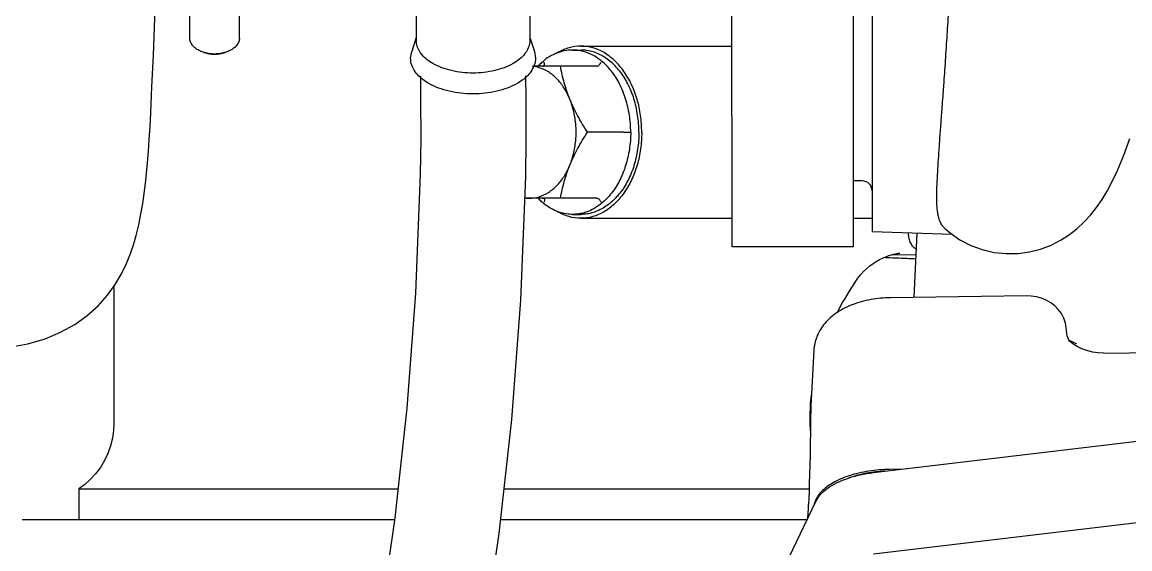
# Model space of a CAD drawing. Header units: millimetres. Extents: x 156850 to 204135, y 56350 to 74150.
# Drawn here: x 175018.2 to 175159.7, y 60633.3 to 60700.6 of the extents above; entities that cross this region are included whole.
import ezdxf

# ---------------------------------------------------------------- set-up
doc = ezdxf.new("R2010")
doc.units = ezdxf.units.MM
doc.header["$LTSCALE"] = 150
doc.layers.add('-----33 Equipment', color=5, linetype='Continuous')

# ---------------------------------------------------------------- blocks, each defined once
blk = doc.blocks.new('X-2F-PLAN$0$A$C73FA2420')
at = {"color": 0, "linetype": 'Continuous'}
for p, q in [((882.73, 620.12), (882.73, 572.53)), ((886.67, 612.87), (882.73, 612.87)), ((886.67, 612.87), (886.67, 572.09)), ((912.52, 608.42), (894.99, 608.42)), ((944.27, 598.71), (951.89, 598.71)), ((944.27, 592.36), (951.89, 592.36)), ((941.7, 570.48), (942.56, 570.34)), ((944.34, 569.75), (942.56, 570.34)), ((957.22, 569.75), (943.95, 569.75)), ((882.73, 558.95), (882.73, 519.81)), ((886.67, 558.52), (886.67, 519.54)), ((923.8, 546.69), (923.8, 555.87)), ((944.34, 555.25), (942.56, 554.66)), ((957.22, 555.25), (943.95, 555.25)), ((940.67, 546.69), (940.67, 554.88)), ((942.56, 554.66), (941.7, 554.52)), ((921.73, 549.78), (921.73, 548.72)), ((942.73, 549.78), (942.73, 548.72)), ((921.23, 548.72), (921.23, 529.4)), ((932.23, 543.25), (932.23, 547.88)), ((943.23, 548.72), (943.23, 529.4)), ((917.59, 529.4), (919.09, 529.4)), ((917.59, 513.9), (917.59, 529.4)), ((919.09, 529.4), (958.18, 529.41)), ((867.85, 526.91), (885.04, 518.7)), ((882.95, 519.71), (884.1, 519.64)), ((884.1, 519.64), (884.73, 519.61)), ((894.99, 519.42), (895.69, 519.42)), ((896.93, 519.32), (896.91, 519.32)), ((896.96, 519.32), (896.93, 519.32)), ((897.21, 519.32), (896.96, 519.32)), ((904.37, 518.94), (897.21, 519.32)), ((909.17, 515.98), (910.47, 515.27)), ((919.09, 513.9), (917.59, 513.9)), ((958.18, 513.91), (919.09, 513.9)), ((921.23, 513.9), (921.23, 511.51)), ((926.01, 512.75), (926.01, 513.9)), ((878.35, 511.3), (882.46, 476.91)), ((888.75, 511.3), (892.85, 476.91)), ((919.55, 511.51), (919.19, 501.26)), ((924.76, 511.51), (919.55, 511.51)), ((938.48, 511.51), (924.76, 511.51)), ((1134.61, 511.48), (938.48, 511.51)), ((889.18, 507.7), (889.16, 509.21)), ((911.31, 491.75), (911.07, 509.16)), ((916.55, 509.09), (916.63, 505.89)), ((905.2, 485.83), (905.54, 486.26)), ((905.51, 486.23), (905.54, 486.25)), ((905.52, 486.11), (905.62, 486.31)), ((905.54, 486.25), (905.67, 486.34)), ((906.56, 486.62), (907.23, 486.69)), ((919.16, 486.25), (919.16, 486.25)), ((904.01, 481.93), (904.28, 461.21)), ((925.78, 480.88), (925.76, 480.89))]:
    blk.add_line(p, q, dxfattribs=at)
for points in [[(904.75, 621.73), (905.21, 619.38), (905.85, 617.2), (906.67, 615.21), (907.66, 613.4), (908.8, 611.8), (910.06, 610.4), (911.41, 609.21), (912.79, 608.23), (914.15, 607.43), (915.47, 606.8), (916.74, 606.29), (917.96, 605.87), (919.03, 605.56)], [(926.86, 569.25), (911.68, 569.86), (896.98, 570.97), (882.95, 572.5), (869.62, 574.43), (856.99, 576.74), (845.09, 579.4), (833.92, 582.4), (823.61, 585.7), (814.28, 589.24), (806, 592.92), (798.73, 596.71), (792.35, 600.6), (786.76, 604.61), (781.89, 608.72), (777.74, 612.89), (774.3, 617.09), (771.48, 621.32), (769.21, 625.62), (767.45, 630.02), (766.2, 634.53), (765.44, 639.06)], [(752.03, 637.5), (752.88, 632.27), (754.23, 627.07), (756.07, 621.97), (758.44, 616.97), (761.35, 612.07), (764.85, 607.23), (769, 602.47), (773.85, 597.79), (779.39, 593.24), (785.62, 588.88), (792.59, 584.68), (800.42, 580.62), (809.24, 576.71), (819.09, 572.98), (829.92, 569.5), (841.59, 566.35), (853.99, 563.57), (867.11, 561.16), (880.97, 559.14), (895.53, 557.54), (910.78, 556.39), (926.56, 555.75)], [(894.99, 608.42), (894.14, 608.46), (893.14, 608.59), (892.15, 608.83), (891.2, 609.17), (890.28, 609.6), (889.41, 610.12), (888.6, 610.73), (887.86, 611.41), (887.18, 612.17), (886.67, 612.87)], [(919.03, 605.56), (920.42, 605.22), (921.8, 604.94), (923.11, 604.71), (924.4, 604.53), (925.68, 604.37), (926.98, 604.23), (928.34, 604.11), (929.78, 603.99), (931.32, 603.88), (932.98, 603.78), (934.71, 603.69)], [(934.71, 603.69), (938.03, 603.53), (942.08, 603.35), (946.82, 603.17), (952.26, 602.99), (958.27, 602.81)], [(939.39, 569.23), (936.5, 569.2), (931.37, 569.19), (926.86, 569.25)], [(926.56, 555.75), (931.23, 555.69), (936.52, 555.7), (939.43, 555.73)], [(896.92, 519.32), (895.55, 519.35), (893.96, 519.37), (892.46, 519.4), (891.03, 519.43), (889.71, 519.46), (888.48, 519.49), (887.36, 519.52), (886.35, 519.55), (885.47, 519.58), (884.73, 519.61)], [(894.06, 519.37), (894.14, 519.38), (894.99, 519.42)], [(895.69, 519.42), (897.57, 519.36), (898.7, 519.24)], [(910.47, 515.27), (910.92, 514.99), (911.93, 514.37), (912.99, 513.71), (913.19, 513.58)], [(913.19, 513.58), (913.57, 513.32), (914.03, 512.96), (914.44, 512.59), (914.82, 512.19), (915.16, 511.79), (915.47, 511.38), (915.73, 510.97), (915.96, 510.55), (916.16, 510.14), (916.33, 509.74), (916.47, 509.36), (916.57, 509.03), (916.64, 508.76), (916.69, 508.53), (916.73, 508.34), (916.75, 508.18), (916.77, 508.08), (916.78, 508.02), (916.78, 507.98), (916.78, 507.97)], [(919.35, 505.76), (912.06, 506.12), (911.11, 506.16)], [(919.98, 502.24), (919.38, 501.52), (918.5, 500.27), (917.78, 498.89), (917.24, 497.42), (916.88, 495.9), (916.72, 494.37), (916.74, 492.85), (916.94, 491.38), (917.3, 489.96), (917.81, 488.61), (918.47, 487.32), (919.16, 486.25)], [(907.23, 486.69), (907.85, 486.8), (908.47, 487), (909.05, 487.31), (909.59, 487.7), (910.06, 488.16), (910.45, 488.67), (910.77, 489.24), (911.01, 489.84), (911.18, 490.48), (911.28, 491.15), (911.31, 491.75)], [(904.01, 481.93), (904.03, 482.59), (904.14, 483.35), (904.33, 484.06), (904.57, 484.71), (904.87, 485.3), (905.2, 485.83)], [(905.21, 485.32), (905.33, 485.66), (905.52, 486.11)], [(905.67, 486.34), (905.9, 486.46), (906.23, 486.57), (906.55, 486.62)], [(919.16, 486.25), (919.87, 485.34), (920.72, 484.42), (921.63, 483.58), (922.6, 482.81), (923.62, 482.11), (924.7, 481.46), (925.76, 480.89)], [(925.76, 480.89), (927.35, 480.13), (929.28, 479.34), (931.43, 478.55)]]:
    blk.add_lwpolyline(points, dxfattribs=at)
blk.add_arc((924.76, 512.75), 1.25, 270.7922, 359.9925, dxfattribs=at)
for points, start_tangent, end_tangent in [([(942.54, 597.22), (942.59, 597.34), (942.74, 597.64), (942.91, 597.91), (943.11, 598.15), (943.32, 598.34), (943.55, 598.5), (943.78, 598.62), (944.03, 598.68), (944.27, 598.71)], (0.375892, 0.926663), (1, -0.000001)), ([(942.17, 595.53), (942.18, 595.87), (942.22, 596.21), (942.29, 596.53), (942.39, 596.84), (942.44, 596.98)], (-0.000047, 1), (0.375867, 0.926673)), ([(942.22, 595.53), (942.24, 595.92), (942.28, 596.29), (942.36, 596.66), (942.46, 597.01), (942.54, 597.22)], (-0.000047, 1), (0.375892, 0.926663)), ([(942.44, 594.09), (942.39, 594.22), (942.29, 594.53), (942.22, 594.86), (942.18, 595.19), (942.17, 595.53)], (-0.375866, 0.926674), (-0.000047, 1)), ([(942.54, 593.84), (942.46, 594.06), (942.36, 594.41), (942.28, 594.77), (942.24, 595.15), (942.22, 595.53)], (-0.375891, 0.926664), (-0.000047, 1)), ([(944.27, 592.36), (944.03, 592.38), (943.78, 592.45), (943.55, 592.56), (943.32, 592.72), (943.11, 592.92), (942.91, 593.16), (942.74, 593.43), (942.59, 593.73), (942.54, 593.84)], (-1, 0.000001), (-0.375891, 0.926664)), ([(939.35, 555.64), (938.46, 556.86), (937.47, 559.45), (937.12, 562.5), (937.47, 565.56), (938.46, 568.15), (939.3, 569.31)], (-0.69425, 0.719734), (0.684118, 0.729372)), ([(939.3, 569.31), (939.95, 569.88), (941.7, 570.48)], (0.684118, 0.729372), (1, 0.000091)), ([(942.29, 555.86), (941.01, 557.38), (940.11, 559.73), (939.79, 562.5), (940.11, 565.27), (941.01, 567.62), (942.36, 569.2), (942.51, 569.29)], (-0.803482, 0.59533), (0.8467, 0.532071)), ([(942.51, 569.29), (943.95, 569.75)], (0.8467, 0.532071), (1, 0.000078)), ([(923.84, 555.87), (923.8, 555.29)], (-0.136151, -0.990688), (0, -1)), ([(923.8, 555.29), (923.99, 554.05), (924.53, 552.87), (925.41, 551.79), (926.59, 550.86), (928.02, 550.13)], (0, -1), (0.92582, -0.377964)), ([(941.7, 554.52), (939.95, 555.13), (939.35, 555.64)], (-1, -0.000107), (-0.69425, 0.719734)), ([(942.48, 555.72), (942.36, 555.81), (942.29, 555.86)], (-0.842198, 0.539169), (-0.803482, 0.59533)), ([(943.95, 555.25), (942.48, 555.72)], (-1, 0.000013), (-0.842198, 0.539169)), ([(922.15, 551.84), (922.25, 552.07), (923.14, 553.49), (923.18, 553.54)], (0.378535, 0.925587), (0.639571, 0.768732)), ([(923.18, 553.54), (923.35, 553.73)], (0.639571, 0.768732), (0.664539, 0.747253)), ([(923.35, 553.73), (923.77, 554.17)], (0.664539, 0.747253), (0.719955, 0.694021)), ([(923.8, 553.57), (923.76, 553.45), (923.68, 553.39)], (0, -1), (-0.926936, -0.375219)), ([(936.45, 550.13), (937.87, 550.86), (939.06, 551.79), (939.94, 552.87), (940.48, 554.06), (940.65, 554.89)], (0.92582, 0.377964), (0.095528, 0.995427)), ([(940.67, 553.57), (940.71, 553.45), (940.79, 553.39)], (0, -1), (0.926496, -0.376304)), ([(941.12, 553.73), (940.7, 554.17)], (-0.664574, 0.747223), (-0.719955, 0.694021)), ([(941.28, 553.54), (941.12, 553.73)], (-0.639571, 0.768732), (-0.664574, 0.747223)), ([(942.32, 551.84), (942.22, 552.07), (941.33, 553.49), (941.28, 553.54)], (-0.378535, 0.925587), (-0.639571, 0.768732)), ([(923.48, 553.38), (923.3, 553.42)], (-0.989806, 0.142419), (-0.92582, 0.377964)), ([(923.68, 553.39), (923.64, 553.38), (923.48, 553.38)], (-0.926936, -0.375219), (-0.989806, 0.142419)), ([(940.79, 553.39), (940.83, 553.38), (940.99, 553.38)], (0.926496, -0.376304), (0.989806, 0.142419)), ([(940.99, 553.38), (941.17, 553.42)], (0.989806, 0.142419), (0.92582, 0.377964)), ([(921.23, 548.72), (921.45, 550.23), (922.07, 551.69), (922.16, 551.84)], (0, 1), (0.527024, 0.84985)), ([(921.73, 549.78), (921.79, 550.55), (922.15, 551.84)], (0, 1), (0.378535, 0.925587)), ([(923.8, 551.32), (924.87, 551.11), (925.93, 550.84), (926.98, 550.52), (928.02, 550.13)], (0.985438, -0.170033), (0.92582, -0.377964)), ([(936.45, 550.13), (937.49, 550.52), (938.54, 550.84), (939.6, 551.11), (940.67, 551.32)], (0.92582, 0.377964), (0.985438, 0.170033)), ([(943.23, 548.72), (943.02, 550.23), (942.4, 551.69), (942.31, 551.84)], (0, 1), (-0.527024, 0.84985)), ([(942.73, 549.78), (942.68, 550.55), (942.32, 551.84)], (0, 1), (-0.378535, 0.925587)), ([(921.83, 548.75), (921.79, 549), (921.73, 549.78)], (-0.1942, 0.980962), (0, 1)), ([(928.02, 550.13), (929.06, 549.67), (930.11, 549.14), (931.17, 548.54), (932.23, 547.88)], (0.92582, -0.377964), (0.84076, -0.541408)), ([(928.02, 550.13), (929.63, 549.62), (931.35, 549.36), (933.12, 549.36), (934.84, 549.62), (936.45, 550.13)], (0.92582, -0.377964), (0.92582, 0.377964)), ([(932.23, 547.88), (933.3, 548.54), (934.36, 549.14), (935.41, 549.67), (936.45, 550.13)], (0.84076, 0.541408), (0.92582, 0.377964)), ([(942.63, 548.75), (942.68, 549), (942.73, 549.78)], (0.1942, 0.980962), (0, 1)), ([(932.23, 540.94), (930.09, 541.09), (928.02, 541.53), (926.12, 542.25), (924.46, 543.22), (923.09, 544.4), (922.07, 545.74), (921.45, 547.2), (921.23, 548.72)], (-1, 0), (0, 1)), ([(932.23, 541.29), (930.05, 541.46), (927.96, 541.93), (926.06, 542.71), (924.43, 543.75), (923.14, 545.01), (922.25, 546.42), (921.79, 547.94), (921.73, 548.72)], (-1, 0), (0, 1)), ([(932.23, 542.35), (930.05, 542.52), (927.96, 543), (926.06, 543.77), (924.43, 544.81), (923.14, 546.07), (922.25, 547.48), (921.83, 548.75)], (-1, 0), (-0.1942, 0.980962)), ([(932.23, 542.35), (934.42, 542.52), (936.5, 543), (938.41, 543.77), (940.04, 544.81), (941.33, 546.07), (942.22, 547.48), (942.63, 548.75)], (1, 0), (0.1942, 0.980962)), ([(932.23, 540.94), (934.38, 541.09), (936.44, 541.53), (938.35, 542.25), (940.01, 543.22), (941.38, 544.4), (942.4, 545.74), (943.02, 547.2), (943.23, 548.72)], (1, 0), (0, 1)), ([(932.23, 541.29), (934.42, 541.46), (936.5, 541.93), (938.41, 542.71), (940.04, 543.75), (941.33, 545.01), (942.22, 546.42), (942.68, 547.94), (942.73, 548.72)], (1, 0), (0, 1)), ([(923.8, 546.69), (923.76, 546.53), (923.64, 546.36), (923.48, 546.23), (923.3, 546.13)], (0, -1), (-0.92582, -0.377964)), ([(940.67, 546.69), (940.71, 546.53), (940.83, 546.36), (940.99, 546.23), (941.17, 546.13)], (0, -1), (0.92582, -0.377964)), ([(932.23, 543.25), (932.23, 543.06), (932.23, 542.86), (932.23, 542.65), (932.23, 542.48)], (0, -1), (0, -1)), ([(884.98, 518.81), (884.73, 518.88)], (-0.949245, 0.314539), (-0.974895, 0.222666)), ([(885.08, 518.77), (884.98, 518.81)], (-0.936812, 0.349833), (-0.949245, 0.314539)), ([(885.04, 518.7), (885.91, 518.12), (886.71, 517.22), (887.42, 516.05), (887.73, 515.38)], (0.902587, -0.430508), (0.384418, -0.923159)), ([(889.16, 509.21), (889.09, 510.58), (888.93, 511.92), (888.68, 513.21), (888.34, 514.41), (887.93, 515.51), (887.44, 516.49), (886.89, 517.32), (886.29, 517.99), (885.65, 518.49), (885.08, 518.77)], (-0.013269, 0.999912), (-0.936812, 0.349833)), ([(911.07, 509.16), (911.01, 510.41), (910.84, 511.66), (910.56, 512.89), (910.17, 514.09), (909.65, 515.21), (909.04, 516.21), (908.34, 517.04), (907.61, 517.7), (906.84, 518.21), (906.05, 518.58), (905.22, 518.82), (904.37, 518.94)], (-0.013269, 0.999912), (-0.998594, 0.053006)), ([(887.73, 515.38), (887.81, 515.16)], (0.384418, -0.923159), (0.365854, -0.930672)), ([(887.81, 515.16), (888.01, 514.64), (888.08, 514.42)], (0.365854, -0.930672), (0.308404, -0.951255)), ([(888.79, 511.3), (888.76, 511.56), (888.51, 512.9), (888.17, 514.15), (888.08, 514.42)], (-0.131026, 0.991379), (-0.325307, 0.945609)), ([(888.08, 514.42), (888.45, 513.04), (888.75, 511.3)], (0.308404, -0.951255), (0.118404, -0.992966)), ([(888.93, 509.85), (888.91, 510.17), (888.79, 511.3)], (-0.055474, 0.99846), (-0.131026, 0.991379)), ([(916.03, 505.92), (916.11, 507.76), (916.21, 510.04)], (0.044095, 0.999027), (0.043224, 0.999065)), ([(918.78, 506.79), (918.99, 506.82), (919.2, 506.85)], (0.985443, 0.170009), (0.995246, 0.097389)), ([(919.2, 506.85), (919.27, 506.85), (919.34, 506.86)], (0.995247, 0.097388), (0.997282, 0.073685)), ([(919.34, 506.86), (919.39, 506.86)], (0.997282, 0.073685), (0.997272, 0.073817)), ([(917.27, 505.87), (917.32, 505.94), (917.48, 506.14), (917.68, 506.32), (917.92, 506.48), (918.19, 506.62), (918.47, 506.72), (918.78, 506.79)], (0.511182, 0.859473), (0.985443, 0.170009)), ([(919.98, 502.24), (920.25, 502.48), (920.79, 502.8), (921.51, 503.03)], (0.678746, 0.734373), (0.975736, 0.218952)), ([(921.51, 503.03), (922.44, 503.17), (923.57, 503.23), (924.9, 503.23)], (0.975716, 0.219038), (0.999616, -0.02771)), ([(924.9, 503.23), (926.33, 503.16), (927.91, 503.07), (929.65, 502.95)], (0.999621, -0.027538), (0.997475, -0.071024)), ([(929.65, 502.95), (931.54, 502.82), (933.58, 502.67), (935.76, 502.51)], (0.997474, -0.071032), (0.997365, -0.072548)), ([(935.76, 502.51), (936.56, 502.45), (937.38, 502.39), (938.21, 502.33)], (0.997365, -0.072548), (0.997582, -0.069505)), ([(938.21, 502.33), (939.77, 502.22), (941.39, 502.11), (943.07, 502)], (0.997582, -0.069505), (0.997815, -0.066064)), ([(943.07, 502), (946.3, 501.79), (949.72, 501.58), (953.3, 501.37), (957.05, 501.16), (960.95, 500.95)], (0.997815, -0.066064), (0.998612, -0.052663))]:
    blk.add_spline(points, degree=3, dxfattribs=dict(at, start_tangent=start_tangent, end_tangent=end_tangent))
blk = doc.blocks.new('X-2F-PLAN$0$zw$C47F')
at = {"layer": '-----33 Equipment'}
blk.add_blockref('X-2F-PLAN$0$A$C73FA2420', (2898.05, 848.02), dxfattribs=at)

msp = doc.modelspace()

# ---------------------------------------------------------------- block references
at = {"layer": '-----33 Equipment', "rotation": 90.00000000000001}
msp.add_blockref('X-2F-PLAN$0$zw$C47F', (176486.3, 56856.22), dxfattribs=at)

doc.saveas('drawing.dxf')
